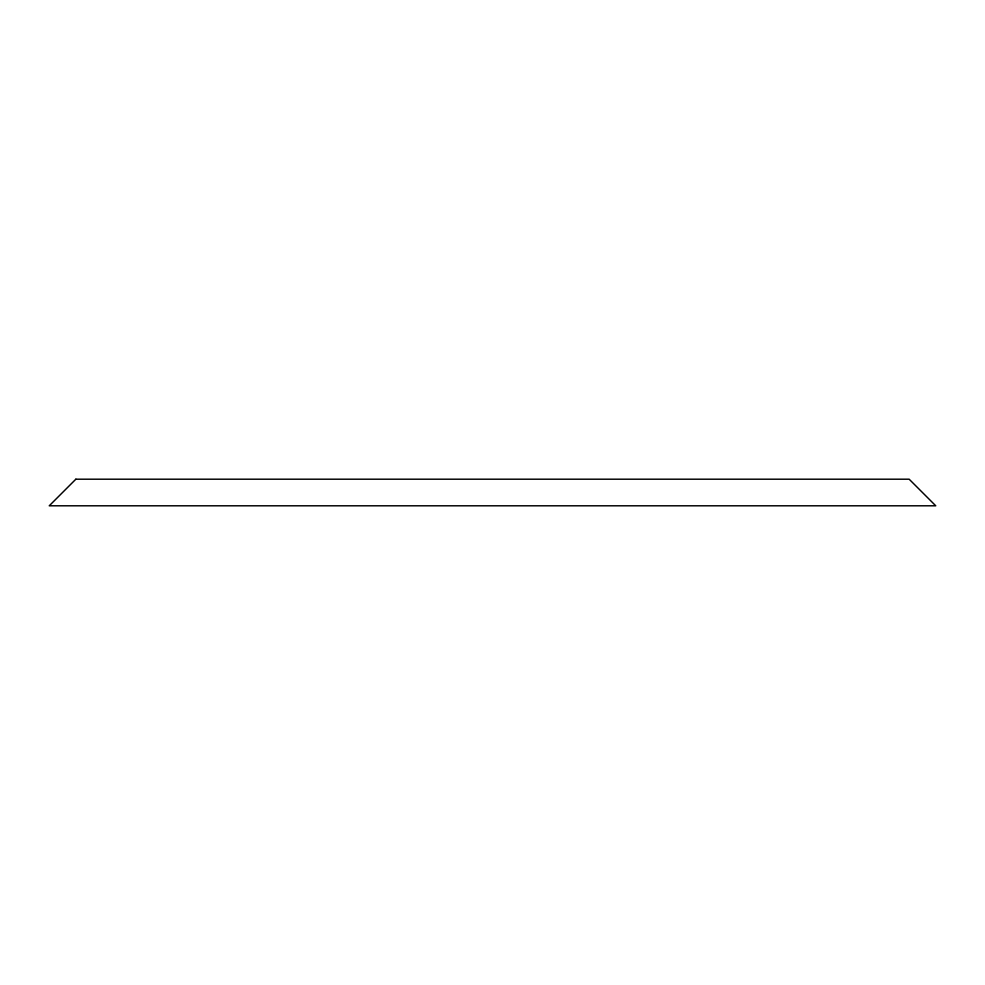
<?xml version="1.0" encoding="UTF-8"?>
<svg xmlns="http://www.w3.org/2000/svg" width="985" height="985" viewBox="0 0 985 985"><rect width="100%" height="100%" fill="white"/><g stroke="black" fill="none" stroke-linecap="round" stroke-linejoin="round"><path stroke-width="1.48" d="M75.845 479.202L49.25 505.798L935.75 505.798L909.155 479.202L75.845 479.202"/></g></svg>
